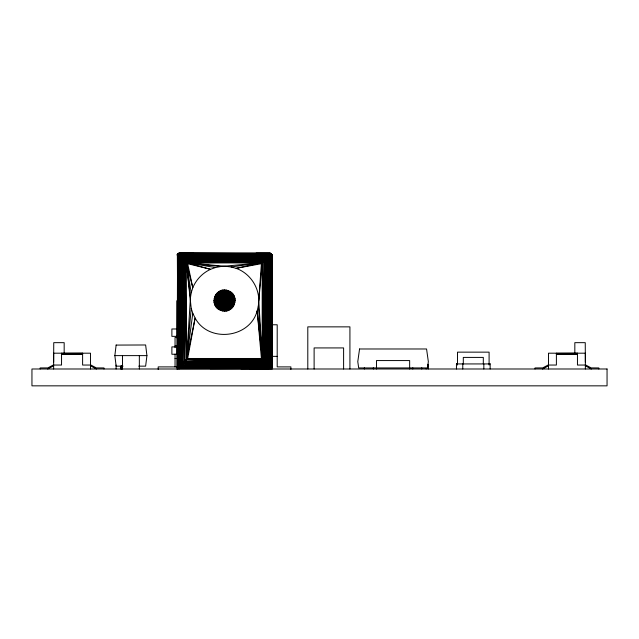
<?xml version="1.0" encoding="UTF-8"?>
<svg xmlns="http://www.w3.org/2000/svg" width="639" height="639" viewBox="0 0 639 639"><rect width="100%" height="100%" fill="white"/><g stroke="black" fill="none" stroke-linecap="round" stroke-linejoin="round"><path stroke-width="0.96" d="M177.906 368.511L177.187 367.257L177.546 254.042L179.064 253.172L270.025 253.172L271.311 253.779L271.918 255.065L271.934 369.422M177.155 338.175L177.155 300.546L177.171 367.09L178.049 368.615L180.086 367.976L269.011 367.984L180.685 367.217L179.263 366.163L179.08 256.814L177.682 253.995L179.136 253.22L192.946 253.156M271.311 368.383L267.501 363.351L268.076 258.356L268.524 364.166L271.735 367.792L271.863 366.842L262.333 359.222L262.429 262.861L271.647 254.362L271.799 367.417C268.971 371.459 274.075 364.542 270.529 368.296M268.076 258.356L268.835 364.414L268.835 257.741L268.412 257.086L267.453 256.295L181.74 256.255L180.581 257.19L179.072 365.348L177.674 368.168L178.545 368.799M271.04 368.615L268.284 367.074L181.061 366.562L180.198 365.955L184.631 360.915L183.744 260.377L177.354 254.37L181.364 258.643L181.013 363.807L180.39 257.86C175.35 255.121 177.099 252.173 181.74 256.255L268.524 254.977L269.61 255.728L270.113 256.566L270.057 365.74C272.118 367.297 271.343 369.765 268.915 367.872L180.685 367.217L179.439 368.775C175.821 364.206 176.955 370.508 180.086 367.976L269.323 368.376C270.529 369.366 272.462 367.209 271.287 366.387L271.855 254.713L268.444 258.06L268.835 364.414M271.24 368.008L269.386 364.861L261.399 358.471L186.884 359.461C185.606 359.493 175.669 373.559 178.273 365.987L178.936 256.694L178.169 366.075L177.626 255.472L178.113 254.41L186.308 262.581L191.213 308.349L192.794 313.342L195.119 318.038L187.682 358.471L180.51 364.206L180.581 364.965L181.732 365.907L267.03 365.516L269.323 368.176L271.104 366.403L270.92 256.079L271.855 254.713M271.543 366.586L271.719 255.273L271.096 253.995L269.826 253.371L178.353 253.443L177.546 254.042L178.177 256.095L178.169 366.075L178.792 256.582L187.682 263.691L210.543 269.315L215.471 267.549L220.615 266.551L262.198 262.701L269.49 255.608L265.544 258.515L261.399 263.691L258.364 305.777L262.333 359.222L263.699 360.316L262.429 262.861C262.829 260.305 270.209 257.789 268.021 255.6L181.74 256.255L178.145 253.851L177.626 255.472M270.545 368.871L271.647 367.944L271.863 366.842L271.871 255.312M271.855 367.449L271.934 300.546M180.765 365.181L177.562 368.144L177.546 255.584L177.969 366.235L177.354 254.37L177.378 255.448L178.968 256.566L180.557 254.977L268.396 254.945C269.155 251.822 273.077 253.819 270.8 256.175L270.001 365.356C266.551 368.599 264.362 360.875 261.399 358.471L257.174 310.873L258.364 305.777M270.72 368.799L261.399 358.471L187.682 358.471L179.599 366.554L183.545 363.647L266.735 365.141L181.851 365.764L180.685 367.217L268.524 367.185L269.714 366.299L270.161 365.476L270.92 256.079L267.453 258.859L267.453 363.311L265.129 361.993L264.171 360.692L264.458 261.247L265.872 362.049L266.231 259.825L266.862 258.539C269.091 258.292 270.928 253.467 268.508 254.801L180.262 254.41C179.383 254.506 177.69 256.071 178.968 256.566M179.599 255.6L185.885 261.447L263.843 260.64L184.463 259.666L264.714 259.753L266.735 257.014L182.051 256.646L180.262 254.41L269.331 253.987L270.601 254.769L271.104 255.768L270.161 365.476L270.912 366.083L271.303 255.768C272.398 253.947 270.417 252.756 268.995 254.186L180.262 254.41L179.136 253.22L270.736 253.451M271.735 367.792L271.287 366.387L269.49 365.093M180.262 254.41L268.396 254.945L181.061 255.6L180.318 256.095L179.591 257.07L179.072 365.348L180.286 364.526L178.249 367.896L182.938 364.27L187.682 358.471L184.631 360.915L184.903 261.463L187.682 263.691L192.794 287.758L191.213 292.75L190.414 297.926L186.652 359.302L195.119 318.038C208.466 343.119 249.897 338.335 257.174 310.873L262.333 359.222L262.262 262.988L266.782 258.46L265.624 258.955L264.714 259.753L265.337 260.377L268.444 258.06L270.601 254.769L270.513 253.995L180.166 254.29L178.009 253.571L187.682 263.691C186.197 263.228 181.492 255.4 182.506 259.546C177.874 256.854 177.498 249.394 181.404 256.431L183.824 258.859L264.977 259.218L266.862 258.539L261.399 263.691L236.111 268.34L231.054 266.95L225.855 266.351L186.987 262.829L180.166 254.29L178.616 254.618L177.977 255.76L178.545 255.816M270.161 365.476L271.551 368.104L264.977 362.944L184.367 362.409L180.086 365.835L179.591 365.093L180.286 257.637L179.727 256.814M177.354 367.792L184.367 362.409L183.545 363.647C182.882 365.572 181.931 364.478 180.869 365.284L182.554 362.577L183.657 260.464L183.744 361.786C185.653 362.704 180.813 365.181 182.554 362.577L182.826 259.602L183.744 260.377L184.367 259.753L182.85 257.637L180.094 256.319M270.912 366.083L271.543 255.576C270.489 252.285 266.958 257.589 265.544 258.515L182.85 257.637L265.369 258.731L182.85 257.637L266.735 257.014L181.74 256.255M177.674 368.168L178.273 365.987L179.08 256.814M184.783 361.059L184.903 261.463L186.364 359.533L185.733 360.212L187.682 358.471L182.299 363.695L186.852 359.493L263.619 361.243L184.16 362.201L187.682 358.471L181.636 363.311L182.506 259.546L179.064 255.073C190.406 264.155 178.616 255.528 178.744 253.292L179.767 253.787L269.45 253.627L179.918 253.979L270.72 253.363M271.719 255.273L271.104 255.768M181.636 363.311L183.209 260.113L183.744 260.377L182.458 258.308L183.593 258.835L182.938 257.892M223.362 301.951L224.856 302.351L226.126 301.464C227.764 297.359 220.447 298.836 223.362 301.951L223.307 303.932L220.942 310.442C207.994 306.361 215.607 285.457 228.147 290.649C241.087 294.739 233.483 315.634 220.942 310.442M179.759 253.987L178.009 253.571M266.143 364.406L265.265 363.303L184.104 362.944L266.143 364.406L183.712 363.431L266.239 364.518L267.677 365.732C274.578 371.786 264.953 366.387 268.795 364.526M269.323 368.176C269.73 369.158 271.471 367.625 271.455 366.69M271.311 253.779L266.711 258.388C274.427 251.263 269.69 252.581 266.151 257.892L270.017 255.073L270.8 256.175L268.835 257.741L269.362 365.348L271.799 367.417M179.894 256.566L181.117 258.164L181.42 257.789L180.318 256.095M222.715 300.546L220.998 301.177L219.273 300.546C218.977 293.772 230.104 293.772 229.808 300.546C230.104 307.327 218.977 307.327 219.273 300.546L220.998 299.923L222.715 300.546L235.072 300.546M191.213 308.349L186.652 359.302L185.006 261.543L183.952 260.169L186.66 262.853L186.308 262.581L186.652 359.302L192.794 313.342M262.333 359.222L258.771 300.546L262.262 262.988M179.439 368.775L269.514 368.615L180.07 367.992C175.877 367.96 180.222 363.08 182.147 363.535M269.618 253.635L270.377 253.236M271.551 254.058L270.113 256.566M123.023 366.147L116.146 366.147L114.852 355.619L116.146 344.98M116.146 345.084L145.636 344.98L146.922 355.619L145.636 366.147L138.751 366.147M271.719 366.898L271.647 366.674M177.203 366.85L178.025 366.562L177.546 255.584L177.418 366.674C177.155 367.737 178.92 369.566 179.583 368.128L178.88 368.703L183.545 363.647L266.239 364.518C264.394 360.987 268.883 367.417 270.465 367.537L268.963 367.721L269.618 368.527M219.273 309.667L221.909 305.107L222.228 303.309C217.899 299.715 225.032 294.044 227.66 298.748C229.744 302.007 225.072 305.953 222.228 303.309L220.511 303.932L216.477 307.319M222.715 310.921L226.374 290.178M224.545 311.081L224.856 302.351L228.147 310.442M269.331 253.987L270.145 253.244L256.135 253.156M177.171 254.977L177.666 255.296M178.968 365.596L177.77 366.395L177.442 367.8M271.735 254.37L271.303 255.768L271 255.424M177.283 254.745L178.049 253.539M177.442 254.354L177.977 255.76M270.792 365.987L269.882 367.217M177.842 368.008L179.591 365.093M271.407 253.995L269.378 257.309L270.001 365.356L268.835 257.741M229.808 309.667L224.545 300.546L223.914 296.999L224.545 295.282L224.545 290.018M224.545 298.717L228.147 290.649M180.581 364.965L181.564 363.367L181.364 258.643L181.883 258.939L180.581 257.19M182.163 365.037L180.086 367.976L178.433 366.035M265.081 260.113L261.399 263.691L267.893 258.076L268.22 256.878L267.31 257.429L267.238 256.399L271.096 253.995L270.369 255.504M182.938 257.757L264.977 259.218L264.714 259.753L265.752 259.083M178.712 366.658L177.985 368.168L181.851 365.764L182.938 364.27L179.064 367.09L182.083 363.455L181.564 363.367M177.77 366.395L177.227 367.449L177.977 366.395M270.209 253.459L267.453 256.295L268.276 255.089M269.011 367.984L180.557 367.185L178.033 368.607L182.379 363.775L181.42 364.374L181.053 363.895M184.535 362.409L185.837 360.316M258.771 300.546C258.859 286.44 249.418 273.029 236.111 268.34L262.198 262.701L270.92 253.555M178.936 366.946L178.616 367.537L183.465 363.208L183.545 363.647M270.145 255.209L270.473 254.626L265.624 258.955L268.276 255.728M185.094 361.37L186.884 359.461L262.102 359.334L266.862 363.623L266.136 362.688L267.453 258.859L266.08 259.402L266.862 258.539M231.054 266.95L262.198 262.701L263.627 260.912L185.885 261.447L187.682 263.691M271.455 255.48L271.647 254.362M220.511 303.932L221.421 302.351L219.592 302.351L214.648 304.148M229.808 291.432L225.719 299.148L232.612 293.78M271.407 368.168L271.287 366.387L271 366.738M181.18 365.572L178.688 368.639M267.901 256.59L270.537 253.356M183.329 363.08L185.789 360.26M181.117 258.164L181.883 258.939M179.479 255.728L177.682 253.995L186.852 262.661L262.198 262.701L186.987 262.829L210.543 269.315C202.571 272.965 196.133 279.65 192.794 287.758L186.308 262.581L190.414 297.926M181.875 364.813L182.53 363.926M266.551 258.236L267.214 257.349M182.227 363.615L183.952 361.993M269.482 366.554L266.367 362.441L266.136 259.466M271.735 367.609L263.204 360.716L186.852 359.501L262.102 359.334L268.883 365.955L265.265 363.303L261.399 358.471L268.22 365.284L267.893 364.086M269.826 253.371L179.263 253.371L178.145 253.851M266.151 257.892L267.677 256.431M182.938 364.27L181.404 365.732M217.771 308.613L231.31 292.478M226.126 299.635L227.3 298.237M268.5 257.19L266.255 259.602L267.254 259.011M263.188 261.798L266.08 259.402L261.399 263.691M270.585 253.611L268.524 255.896M178.353 368.711L180.557 366.259M263.348 360.212L263.204 360.716M183.073 259.338L182.506 259.546L180.422 257.413M177.985 368.471L180.965 365.388M184.104 362.944L264.977 362.944L264.458 261.247M268.316 256.974L271.24 254.154M185.733 261.95L183.393 259.019L183.824 258.859M263.643 261.886L264.171 360.692L263.3 360.26L264.386 360.987M271.535 254.17L269.61 255.728M177.546 367.984L179.479 366.427M224.856 298.748L226.342 297.431L226.342 295.601M184 362.041L185.941 360.42M269.666 368.072L269.323 368.376L270.009 368.751M271.735 254.554L269.818 255.999M179.263 366.163L177.346 367.609L180.51 364.206L180.246 257.741L181.013 363.807M219.592 302.351L220.998 301.177M221.909 305.107L224.225 302.351L224.545 304.148M228.091 299.923L229.489 298.748L234.441 296.943M266.447 257.373L266.926 257.126M271.423 255.296L271.847 254.945M268.795 257.637C270.217 257.365 268.763 255.352 268.116 256.774M177.626 366.682L177.211 367.018M177.985 253.683L180.166 254.29M186.692 359.27L187.195 358.91M268.524 254.977L271.096 253.683M180.805 366.427L181.628 365.867L268.284 367.074L268.021 366.562M268.412 257.086L269.195 256.566M179.886 365.596L180.669 365.077M179.287 253.667L179.064 253.172L269.794 253.667M268.021 255.6L270.936 253.851M181.061 366.562L178.145 368.312M269.362 256.814L267.334 258.947M179.719 365.34L180.51 364.206L181.26 364.182M215.423 305.817L233.658 295.282M179.807 367.609L180.557 367.185M263.987 260.792L186.852 262.661L184.783 261.103M214.169 302.375L234.912 298.717M47.653 368.991L53.484 365.947M542.511 368.991L548.342 365.947M178.944 253.244L179.487 253.443M53.484 364.901L47.837 367.904L40.177 367.936L40.177 368.991M548.342 364.901L542.687 367.904L535.035 367.936L535.035 368.991M263.627 260.912L186.852 262.661L262.509 262.317M181.3 255.712L268.396 254.945M184.463 259.666L264.977 259.218M264.977 362.944L185.238 361.522L263.619 361.243L186.58 359.837M180.685 367.217L268.284 367.074L267.781 366.451L181.732 365.907L266.735 365.141L182.634 364.781M210.127 368.719L269.514 368.615M214.648 296.943L219.592 298.748L221.421 298.748M227.66 298.748L229.489 298.748M214.009 300.546L219.273 300.546M227.66 302.351L229.489 302.351L234.441 304.148M271.934 324.772L277.198 324.772L277.198 366.898L290.889 366.898L290.889 369.422M177.155 328.981L171.883 328.981L171.883 336.354L177.155 336.354M177.027 337.408L175.046 337.408L175.046 347.704M175.046 345.835L177.027 345.835M61.544 353.351L82.607 353.263M556.393 353.351L577.456 353.263M61.544 353.463L82.607 353.463M556.393 353.463L577.456 353.463M61.544 353.607L82.607 353.607M556.393 353.607L577.456 353.607M61.544 353.774L82.607 353.774M556.393 353.774L577.456 353.774M61.544 353.958L82.607 353.958M556.393 353.958L577.456 353.958M61.544 354.15L82.607 354.15M556.393 354.15L577.456 354.15M61.544 354.349L82.607 354.349M556.393 354.349L577.456 354.349M114.852 355.619L146.922 355.619M271.934 356.362L277.198 356.362M175.046 358.471L177.027 358.471M53.644 362.145L53.748 342.664L64.172 342.664L64.172 353.718M585.356 362.145L585.252 342.664L574.828 342.664L574.828 353.718M457.508 363.831L456.454 363.831L456.454 368.991M489.099 363.831L490.153 363.831L490.153 368.991M456.454 363.934L490.153 363.934M53.644 365.045L61.544 365.045L61.544 353.191M90.506 365.045L82.607 365.045L82.607 353.191M548.494 365.045L556.393 365.045L556.393 353.191M585.356 365.045L577.456 365.045L577.456 353.191M411.907 368.463L413.489 368.463M249.777 368.727L269.594 368.711L240.863 368.735M185.534 361.147L263.619 361.243M183.393 259.019L184.855 260.145L263.843 260.64M185.238 361.522L264.234 362.009L265.688 363.144L264.921 362.201M585.516 364.901L591.163 367.904L598.823 367.936L598.823 368.991M585.516 365.947L591.347 368.991M90.658 364.901L96.313 367.904L103.965 367.936L103.965 368.991M90.658 365.947L96.489 368.991M220.615 266.551L186.987 262.829L215.471 267.549M214.169 298.717L224.545 300.546L217.771 292.478M234.912 302.375L226.374 300.546M268.731 364.637L269.386 364.861M270.936 368.312L267.453 365.867M264.306 361.059L265.057 361.402M265.129 361.993L267.134 363.295M179.263 255.999L177.354 254.554M179.2 254.945L178.616 254.618L178.936 255.209M179.807 254.554L180.557 254.977M266.551 363.926L265.489 363.327L267.901 365.572M216.477 293.78L223.362 299.148L219.273 291.432M215.423 295.282L233.658 305.817M226.342 303.669L227.923 304.579L231.31 308.613M179.495 254.721L177.985 253.995L178.72 255.504M269.586 367.441L271.096 368.168L270.369 366.658L268.316 365.181M269.091 366.89L270.832 367.904L270.265 366.81M181.34 257.876L182.227 258.539M266.862 363.623L267.741 364.278M182.858 257.956L180.813 255.728M270.656 366.035L271.104 366.403M262.238 359.493L263.244 360.316M229.489 302.351L228.091 301.177L226.126 301.464L232.612 307.319M219.592 298.748L220.998 299.923M269.906 366.019L268.524 364.166M224.225 298.748L222.739 297.431L222.739 295.601L220.942 290.649M271.535 367.992L266.711 363.775L270.017 367.09M180.869 256.87L182.379 258.38L181.188 256.59M261.399 358.471L264.977 362.145M268.116 365.388L271.096 368.479M184.16 259.961L185.893 261.79L184.855 260.145M182.53 258.228L186.66 262.853M178.169 253.555L179.727 255.48M270.92 368.607L269.362 366.674M178.545 253.356L179.99 255.273M222.739 295.601L223.914 296.999M221.781 298.237L222.955 299.635M268.524 367.185L268.963 367.721M268.5 364.973L269.099 365.724M263.188 360.364L264.234 362.009M268.005 365.484L268.524 366.267M180.557 255.896L181.077 256.678M179.591 257.07L177.842 254.154M268.276 366.435L266.239 364.518M224.545 295.282L225.168 296.999M227.923 304.579L227.3 302.862L225.455 302.135L225.775 303.932M222.715 290.178L226.374 310.921M186.308 262.581L191.213 292.75M262.429 262.861L264.171 360.692M264.945 260.864L265.872 362.049M585.356 368.991L585.356 353.191L548.494 353.191L548.494 368.991M489.099 365.029L489.099 352.145L457.508 352.145L457.508 365.029M483.835 363.934L483.835 368.991M483.308 363.934L483.308 357.409L463.299 357.409L463.299 363.934M462.772 363.934L462.772 368.991M428.234 364.254L428.234 368.991M427.707 364.781L427.707 368.463L426.125 368.463L426.125 368.991M421.756 367.84L421.756 368.991M412.802 367.84L412.802 368.991M409.647 368.991L409.647 360.564L376.475 360.564L376.475 368.991M373.312 367.84L373.368 368.991M364.366 367.84L364.366 368.991M349.924 368.991L349.924 326.864L307.798 326.864L307.798 368.991M343.606 368.991L343.606 347.928L314.116 347.928L314.116 368.991M177.155 369.422L177.155 366.898L158.192 366.898L158.192 369.422M175.046 354.078L175.046 366.898M139.342 355.619L139.342 368.991M122.496 355.619L122.496 368.991M121.937 366.027L121.937 368.991M121.466 366.027L121.466 368.991M121.114 366.027L121.114 368.991M120.907 366.027L120.835 368.991M116.09 365.045L116.09 368.991M90.506 368.991L90.506 353.191L53.644 353.191L53.644 368.991M214.329 298.748C211.437 311.8 233.011 315.602 234.753 302.351C237.644 289.299 216.078 285.497 214.329 298.748M214.8 298.828C212.036 311.281 232.62 314.915 234.289 302.271C237.045 289.818 216.461 286.184 214.8 298.828M215.559 298.964C213.019 310.442 231.989 313.789 233.523 302.135C236.063 290.657 217.092 287.31 215.559 298.964M216.597 299.148C214.345 309.3 231.126 312.255 232.484 301.951C234.737 291.799 217.955 288.844 216.597 299.148M217.875 299.371C215.99 307.894 230.072 310.37 231.206 301.728C233.091 293.205 219.017 290.721 217.875 299.371M359.557 348.982L357.784 361.618L358.671 367.936L427.451 367.936L428.338 361.618L426.564 348.982L359.557 348.982M177.155 346.889L171.883 346.889L171.883 354.254L177.155 354.254L177.155 346.889M607.05 368.991L31.95 368.991L31.95 385.844L607.05 385.844L607.05 368.991"/></g></svg>
